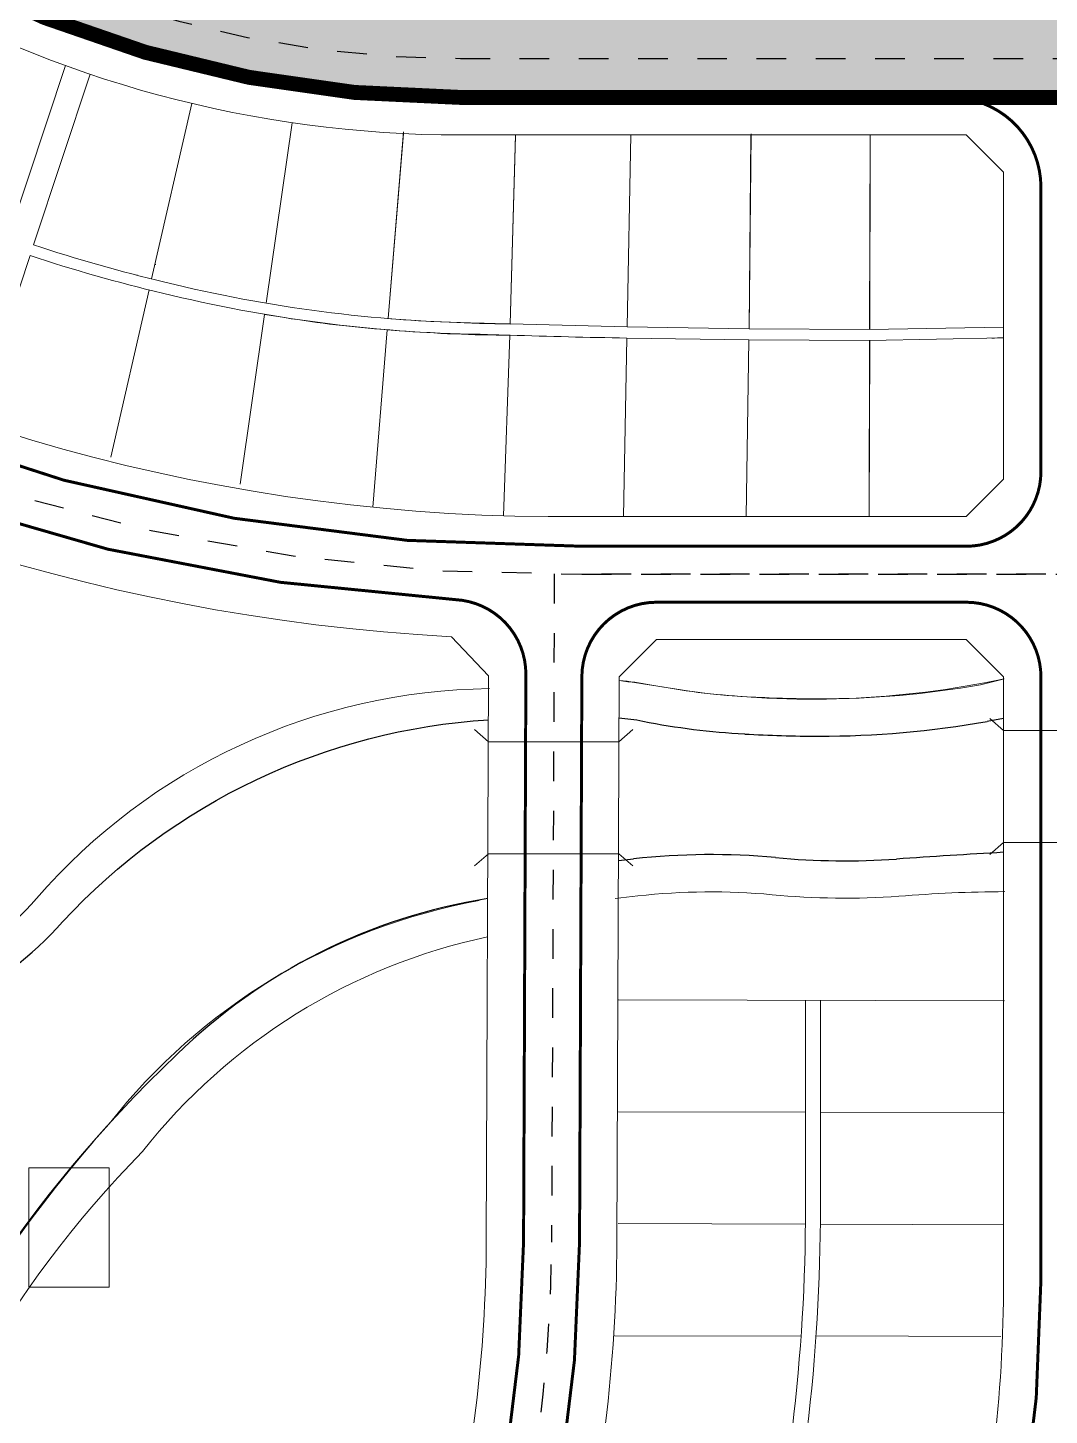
# Model space of a CAD drawing. Extents: x -2063571 to 559285, y 565862 to 1758715.
# Drawn here: x -2062797.09 to -2062793.641, y 566283.778 to 566288.464 of the extents above; entities that cross this region are included whole.
import ezdxf

# ---------------------------------------------------------------- set-up
doc = ezdxf.new("R2010")
doc.units = 0
doc.header["$MEASUREMENT"] = 0
for name, pattern in [('ACAD_ISO10W100', [18, 12, -3, 0, -3]), ('DASHDOT', [1, 0.5, -0.25, 0, -0.25]), ('HIDDEN', [0.375, 0.25, -0.125])]:
    doc.linetypes.add(name, pattern=pattern)
for name, color, linetype, lineweight in [('k-chu thich', 1, 'CONTINUOUS', 9), ('k-ctrinh', 7, 'CONTINUOUS', 15), ('k-viahe', 6, 'CONTINUOUS', 15), ('k-vienctrinh', 6, 'CONTINUOUS', 15), ('Q-DUONG', 22, 'CONTINUOUS', 0), ('Q-DUONGGT', 7, 'CONTINUOUS', 0), ('QHC_Đất đv ở', 30, 'CONTINUOUS', 0), ('Ranh gioi GD2', 7, 'CONTINUOUS', 15)]:
    doc.layers.add(name, color=color, linetype=linetype, lineweight=lineweight)
for name, color, linetype in [('k-timduong', 1, 'DASHDOT'), ('Q-TIM DUONG', 7, 'ACAD_ISO10W100'), ('TEXTHEADERTD', 4, 'CONTINUOUS')]:
    doc.layers.add(name, color=color, linetype=linetype)

# ---------------------------------------------------------------- blocks, each defined once
blk = doc.blocks.new('MB')
at = {"layer": 'k-ctrinh'}
h = blk.add_hatch(dxfattribs=at)
h.set_pattern_fill('ANGLE', color=256, style=0)
h.set_pattern_definition([(0, (-553863.7784, -1757083.959), (0, 6.985), [5.08, -1.905]), (90, (-553863.7784, -1757083.959), (-6.985, 4e-16), [5.08, -1.905])])
edge = h.paths.add_edge_path()
edge.add_line((1010.82, 1154.34), (1010.82, 1259.24))
edge.add_line((1010.82, 1259.24), (1041.92, 1257.54))
edge.add_line((1041.92, 1257.54), (1048.52, 1250.14))
edge.add_line((1048.52, 1250.14), (1050.22, 1281.44))
edge.add_line((1050.22, 1281.44), (1041.92, 1274.04))
edge.add_line((1041.92, 1274.04), (1018.22, 1275.34))
edge.add_line((1018.22, 1275.34), (1018.62, 1292.14))
edge.add_line((1018.62, 1292.14), (1020.02, 1303.24))
edge.add_line((1020.02, 1303.24), (993.52, 1304.74))
edge.add_line((993.52, 1304.74), (987.82, 1325.34))
edge.add_line((987.82, 1325.34), (986.22, 1335.34))
edge.add_line((986.22, 1335.34), (994.42, 1335.54))
edge.add_line((994.42, 1335.54), (1001.12, 1335.54))
edge.add_line((1001.12, 1335.54), (1005.72, 1335.34))
edge.add_line((1005.72, 1335.34), (1005.52, 1337.54))
edge.add_line((1005.52, 1337.54), (1006.42, 1355.74))
edge.add_line((1006.42, 1355.74), (1007.02, 1368.84))
edge.add_line((1007.02, 1368.84), (1027.42, 1365.94))
edge.add_line((1027.42, 1365.94), (1047.42, 1417.14))
edge.add_line((1047.42, 1417.14), (1042.02, 1420.74))
edge.add_line((1042.02, 1420.74), (1047.52, 1430.34))
edge.add_line((1047.52, 1430.34), (1039.22, 1434.84))
edge.add_line((1039.22, 1434.84), (1030.22, 1439.14))
edge.add_line((1030.22, 1439.14), (1011.32, 1447.94))
edge.add_line((1011.32, 1447.94), (998.62, 1453.84))
edge.add_line((998.62, 1453.84), (1020.42, 1501.24))
edge.add_line((1020.42, 1501.24), (1027.42, 1504.44))
edge.add_line((1027.42, 1504.44), (1002.62, 1511.34))
edge.add_line((1002.62, 1511.34), (1005.32, 1505.44))
edge.add_line((1005.32, 1505.44), (905.14, 1288.39))
edge.add_arc((897.88, 1291.73), 7.99, 260.9069, 335.3407, ccw=False)
edge.add_line((896.62, 1283.84), (741.92, 1308.94))
edge.add_line((741.92, 1308.94), (817.92, 1527.64))
edge.add_line((817.92, 1527.64), (801.42, 1532.34))
edge.add_line((801.42, 1532.34), (788.32, 1518.14))
edge.add_line((788.32, 1518.14), (765.82, 1495.84))
edge.add_line((765.82, 1495.84), (728.52, 1461.74))
edge.add_line((728.52, 1461.74), (686.82, 1426.04))
edge.add_line((686.82, 1426.04), (679.81, 1420.9))
edge.add_arc((685.24, 1412.47), 10.03, 40.9371, 122.7529, ccw=False)
edge.add_line((692.82, 1419.04), (701.32, 1409.14))
edge.add_line((701.32, 1409.14), (701.72, 1408.94))
edge.add_line((701.72, 1408.94), (702.02, 1408.74))
edge.add_line((702.02, 1408.74), (702.62, 1408.34))
edge.add_line((702.62, 1408.34), (703.32, 1408.04))
edge.add_line((703.32, 1408.04), (704.12, 1407.64))
edge.add_line((704.12, 1407.64), (704.62, 1407.54))
edge.add_line((704.62, 1407.54), (705.52, 1407.24))
edge.add_line((705.52, 1407.24), (714.12, 1404.04))
edge.add_line((714.12, 1404.04), (674.82, 1374.14))
edge.add_line((674.82, 1374.14), (621.92, 1365.44))
edge.add_line((621.92, 1365.44), (561.92, 1355.54))
edge.add_line((561.92, 1355.54), (543.42, 1352.44))
edge.add_line((543.42, 1352.44), (461.12, 1340.44))
edge.add_line((461.12, 1340.44), (412.92, 1311.84))
edge.add_line((412.92, 1311.84), (387.32, 1296.74))
edge.add_line((387.32, 1296.74), (364.72, 1283.34))
edge.add_line((364.72, 1283.34), (341.22, 1269.64))
edge.add_line((341.22, 1269.64), (323.92, 1299.64))
edge.add_line((323.92, 1299.64), (325.62, 1306.54))
edge.add_line((325.62, 1306.54), (295.62, 1288.74))
edge.add_line((295.62, 1288.74), (302.32, 1287.04))
edge.add_line((302.32, 1287.04), (320.52, 1255.64))
edge.add_line((320.52, 1255.64), (113.82, 1131.84))
edge.add_line((113.82, 1131.84), (97.22, 1160.54))
edge.add_line((97.22, 1160.54), (98.92, 1167.54))
edge.add_line((98.92, 1167.54), (76.32, 1153.54))
edge.add_line((76.32, 1153.54), (178.02, 978.34))
edge.add_line((178.02, 978.34), (183.12, 981.64))
edge.add_line((183.12, 981.64), (282.02, 811.34))
edge.add_line((282.02, 811.34), (297.95, 783.92))
edge.add_arc((427.88, 859.41), 150.27, 210.1575, 270.0166)
edge.add_line((427.92, 709.14), (429.22, 709.14))
edge.add_line((429.22, 709.14), (495.72, 709.14))
edge.add_line((495.72, 709.14), (687.62, 709.14))
edge.add_line((687.62, 709.14), (687.62, 725.64))
edge.add_line((687.62, 725.64), (695.62, 732.14))
edge.add_line((695.62, 732.14), (695.62, 918.14))
edge.add_line((695.62, 918.14), (688.62, 925.14))
edge.add_line((688.62, 925.14), (688.62, 953.14))
edge.add_line((688.62, 953.14), (695.62, 959.14))
edge.add_line((695.62, 959.14), (695.62, 1125.84))
edge.add_line((695.62, 1125.84), (695.52, 1127.24))
edge.add_line((695.52, 1127.24), (691.32, 1132.94))
edge.add_line((691.32, 1132.94), (687.72, 1133.94))
edge.add_line((687.72, 1133.94), (687.62, 1154.34))
edge.add_line((687.62, 1154.34), (691.32, 1155.24))
edge.add_line((691.32, 1155.24), (694.72, 1158.74))
edge.add_line((694.72, 1158.74), (695.62, 1161.34))
edge.add_line((695.62, 1161.34), (713.12, 1161.34))
edge.add_line((713.12, 1161.34), (720.12, 1154.34))
edge.add_line((720.12, 1154.34), (895.82, 1154.34))
edge.add_line((895.82, 1154.34), (903.82, 1161.34))
edge.add_line((903.82, 1161.34), (918.32, 1161.34))
edge.add_line((918.32, 1161.34), (918.32, 1160.34))
edge.add_line((918.32, 1160.34), (924.32, 1154.34))
edge.add_line((924.32, 1154.34), (958.32, 1154.34))
edge.add_line((958.32, 1154.34), (966.32, 1162.34))
edge.add_line((966.32, 1162.34), (981.82, 1162.34))
edge.add_line((981.82, 1162.34), (989.82, 1154.34))
edge.add_line((989.82, 1154.34), (1010.82, 1154.34))
at = {"layer": 'k-chu thich', "color": 8}
blk.add_lwpolyline([(370.04, 565.7), (380.8, 565.7), (380.8, 549.68), (370.04, 549.68)], close=True, dxfattribs=at)
at = {"layer": 'k-timduong', "color": 8, "linetype": 'DASHDOT', "ltscale": 6}
blk.add_line((444.16, 645.24), (513.11, 645.24), dxfattribs=at)
for points in [[(61.63, 1201.37), (302.49, 786.55, 0.267291), (427.88, 714.36), (1055.27, 714.36)], [(506.31, 645.24), (444.16, 645.24, -0.307526), (205, 803.33)], [(440.46, 645.3), (440.09, 555.73, -0.058402), (434.47, 509.51), (407.92, 399.82, 0.411505), (418.83, 381.75), (474.82, 367.64)]]:
    blk.add_lwpolyline(points, format="xyb", dxfattribs=at)
at = {"layer": 'k-viahe', "color": 8, "ltscale": 2}
for p, q in [((367.37, 690.5), (374.95, 713.42)), ((420.24, 704.3), (418.21, 679.5)), ((434.53, 678.78), (435.25, 704.11)), ((398.38, 657.3), (401.65, 680.07)), ((401.65, 680.07), (404.36, 679.63)), ((418.08, 678), (416.13, 654.22)), ((416.13, 654.22), (418.08, 678)), ((418.08, 678), (419.67, 677.88)), ((434.52, 677.27), (433.67, 653.08)), ((449.08, 588.21), (500.77, 588.07)), ((449, 558.21), (474.11, 558.14)), ((476.11, 558.14), (500.69, 558.07))]:
    blk.add_line(p, q, dxfattribs=at)
at = {"layer": 'k-viahe', "color": 8}
for p, q in [((370.68, 689.37), (378.25, 712.26)), ((391.91, 708.34), (386.51, 684.81)), ((405.33, 705.75), (401.86, 681.55)), ((420.26, 704.54), (418.21, 679.5)), ((435.25, 704), (434.53, 678.78)), ((450.72, 704.11), (450.21, 678.4)), ((466.82, 704.25), (466.55, 678.15)), ((482.7, 678.06), (482.8, 704.11)), ((482.8, 704.11), (482.73, 678.06)), ((362.83, 665.63), (370.21, 687.95)), ((386.17, 683.35), (381.02, 660.93)), ((401.65, 680.07), (398.38, 657.3)), ((418.08, 678), (416.13, 654.22)), ((434.49, 677.27), (433.67, 653.08)), ((500.6, 678.37), (482.7, 678.06)), ((500.66, 676.94), (482.7, 676.56)), ((482.73, 676.56), (482.66, 652.99)), ((482.7, 676.56), (482.66, 652.99)), ((482.66, 652.99), (482.7, 676.56)), ((482.7, 676.56), (482.66, 652.99))]:
    blk.add_line(p, q, dxfattribs=at)
at = {"layer": 'k-viahe', "color": 8, "ltscale": 2}
for points in [[(177.04, 735.33, -0.194279), (266.16, 668.66, -0.001556), (289.56, 628.54, 0.087959), (312.33, 599.38, 0.435168), (371.07, 601.78, -0.214452), (431.77, 629.91, -0.20389)], [(449.17, 630.98, -0.012855), (458.31, 629.6, 0.085861), (500.74, 631.23)], [(500.62, 631.2), (497.56, 630.44, -0.044353), (475.86, 628.54, -0.013801), (466.25, 628.82, -0.03373), (453.28, 630.43, 0.030007), (449.17, 630.98, 0.030007)], [(448.62, 601.78), (451.65, 602.12, -0.051359), (469.65, 602.29, 0.040412), (486.64, 602.08, -0.020117), (500.81, 602.7)], [(430.4, 601.5, 0.18319), (380.83, 571.6, 0.122701), (343.28, 502.79, 0.133494)], [(431.51, 596.64, 0.175436), (385.3, 567.89, 0.133659), (348.13, 501.58)]]:
    blk.add_lwpolyline(points, format="xyb", dxfattribs=at)
at = {"layer": 'k-viahe', "color": 8}
blk.add_lwpolyline([(500.66, 676.94, -0.001123), (499.06, 676.87, -0.001123)], format="xyb", dxfattribs=at)
at = {"layer": 'k-viahe', "color": 8, "ltscale": 2}
for points in [[(473.52, 543.14), (448.54, 543.18)], [(500.27, 543.07), (475.53, 543.18)]]:
    blk.add_lwpolyline(points, dxfattribs=at)
at = {"layer": 'k-viahe', "color": 8}
for centre, radius, start, end in [((437.32, 890.86), 212.22, 251.7002, 256.6437), ((437.32, 890.86), 213.72, 251.7002, 256.642), ((433.68, 868.53), 189.66, 256.1553, 269.0599), ((433.68, 868.53), 191.16, 256.1572, 269.0566), ((465.21, 1796.09), 1117.74, 268.22365, 268.42679), ((552.46, 4634.34), 3958.83, 268.23505, 268.29288)]:
    blk.add_arc(centre, radius, start, end, dxfattribs=at)
at = {"layer": 'k-viahe', "color": 8, "ltscale": 2}
for centre, radius, start, end in [((429.95, 837.04), 159.48, 260.7667, 265.7333), ((437.7, 935.35), 256.59, 265.6433, 269.2901), ((435.43, 880.86), 203.59, 265.5596, 269.7445), ((467.83, 1737.48), 1060.73, 268.1987, 269.04722)]:
    blk.add_arc(centre, radius, start, end, dxfattribs=at)
at = {"layer": 'k-vienctrinh', "color": 8}
for p, q in [((435.25, 704.11), (434.53, 678.78)), ((450.21, 678.4), (450.72, 704.11)), ((450.72, 704.11), (450.21, 678.4)), ((466.55, 678.15), (466.81, 704.11)), ((466.8, 704.11), (466.55, 678.15)), ((482.7, 678.06), (482.8, 704.11)), ((434.53, 678.78), (450.21, 678.4)), ((449.72, 652.99), (450.19, 676.9)), ((450.19, 676.9), (466.54, 676.64)), ((450.21, 678.4), (466.55, 678.15)), ((466.55, 678.15), (482.7, 678.06)), ((466.17, 652.99), (466.54, 676.65)), ((466.54, 676.64), (466.17, 652.99)), ((466.54, 676.65), (482.7, 676.56)), ((482.7, 676.56), (482.66, 652.99)), ((449.04, 573.21), (474.12, 573.14)), ((476.12, 573.14), (500.73, 573.07))]:
    blk.add_line(p, q, dxfattribs=at)
for points in [[(474.12, 588.15), (474.12, 560.41, -0.059382), (467.11, 501.66), (458.81, 467.34)], [(476.12, 588.15), (476.12, 560.41, -0.059382), (469.06, 501.19), (460.75, 466.87)]]:
    blk.add_lwpolyline(points, format="xyb", dxfattribs=at)
at = {"layer": 'Q-DUONGGT', "color": 8, "ltscale": 0.5, "const_width": 0.4}
for points in [[(205.19, 793.45, 0.280004), (427.19, 641.84, -0.399943), (436.65, 631.81), (436.34, 555.75, -0.058402), (430.83, 510.39), (399.9, 382.65), (457.1, 368.24, -0.411438), (464.38, 356.19), (447.63, 286.93)], [(216.47, 787.24, -0.507434), (223.81, 801.61, 0.067667), (269.13, 815.35, -0.389347), (282.04, 811.32), (297.95, 783.92, 0.267291), (427.88, 709.11), (493.66, 709.11, -0.414214), (505.66, 697.11), (505.66, 658.99, -0.414214), (495.66, 648.99), (444.13, 648.99, -0.286705), (216.47, 787.24)], [(470.84, 382.92), (500.06, 503.75, 0.059395), (505.66, 550.64), (505.66, 631.49, 0.414214), (495.66, 641.49), (454.15, 641.49, 0.412987), (444.15, 631.53), (443.84, 555.72, -0.058402), (438.12, 508.63), (411.56, 398.94, 0.411505), (419.75, 385.38), (458.68, 375.57, 0.416995), (470.84, 382.92), (470.84, 382.92)]]:
    blk.add_lwpolyline(points, format="xyb", dxfattribs=at)
at = {"layer": 'Q-DUONGGT', "color": 8, "ltscale": 0.5}
for points in [[(201.36, 789.8, 0.277981), (426.68, 636.86), (431.65, 631.64), (431.34, 555.77, -0.058402), (425.97, 511.57), (393.87, 379.01), (455.83, 363.4), (459.51, 357.32), (443.49, 291.11), (435.02, 285.86)], [(449.15, 631.49), (448.84, 555.7, -0.058402), (442.98, 507.45), (416.14, 396.6), (419.81, 390.52), (459.95, 380.41), (465.97, 384.05), (495.2, 504.92, 0.059395), (500.66, 550.64), (500.66, 631.49), (495.66, 636.49), (454.17, 636.49), (449.15, 631.49), (449.15, 631.49)]]:
    blk.add_lwpolyline(points, format="xyb", dxfattribs=at)
blk.add_lwpolyline([(219.02, 791.08), (221.82, 796.25, 0.070132), (270.88, 810.65), (277.89, 808.51), (293.62, 781.41, 0.267291), (427.88, 704.11), (495.66, 704.11), (500.66, 699.11), (500.66, 657.99), (495.66, 652.99), (444.11, 652.99, -0.289229)], format="xyb", close=True, dxfattribs=at)
for points in [[(498.8, 625.92), (500.66, 624.3), (525.66, 624.3), (527.51, 625.92)], [(429.77, 624.42), (431.62, 622.79), (449.12, 622.79), (450.97, 624.42)], [(498.8, 607.67), (500.66, 609.3), (525.66, 609.3), (527.51, 607.67)], [(429.77, 606.17), (431.62, 607.79), (449.12, 607.79), (450.97, 606.17)]]:
    blk.add_lwpolyline(points, dxfattribs=at)
at = {"layer": 'Q-TIM DUONG', "color": 8, "linetype": 'Continuous', "flags": 128}
for points in [[(175.76, 730.49, -0.194218), (261.86, 666.1, -0.001552), (285.19, 626.11, 0.087598), (308.94, 595.7, 0.424136), (374.58, 598.67, -0.192195), (431.63, 625.74, -0.192195)], [(431.53, 601.78, 0.155416), (389.9, 580.88, 0.127945), (344.94, 508.88, -0.108298), (317.21, 447.61, -0.128587), (271.68, 418.1, 0.109896), (232.11, 390.06, 0.096379), (217.74, 364.62, 0.096003), (213.86, 332.26)]]:
    blk.add_lwpolyline(points, format="xyb", dxfattribs=at)
at = {"layer": 'QHC_Đất đv ở', "color": 8, "ltscale": 2}
for p, q in [((386.95, 686.76), (387.05, 686.74)), ((384.58, 685.35), (384.56, 685.26))]:
    blk.add_line(p, q, dxfattribs=at)
at = {"layer": 'Ranh gioi GD2', "color": 8, "linetype": 'HIDDEN', "ltscale": 13, "const_width": 2}
blk.add_lwpolyline([(297.95, 783.92, 0.267291), (427.92, 709.14), (429.22, 709.14), (495.72, 709.14), (687.62, 709.14), (687.62, 725.64)], format="xyb", dxfattribs=at)
at = {"layer": 'TEXTHEADERTD', "color": 8, "ltscale": 2}
for p, q in [((500.66, 625.91), (498.44, 625.52)), ((449.06, 606.87), (451.09, 607.09))]:
    blk.add_line(p, q, dxfattribs=at)
for centre, radius, start, end in [((446.71, 596.55), 29.51, 79.0348, 85.3216), ((471.73, 725.7), 102.03, 259.0348, 266.7623), ((476.03, 751.55), 128.01, 269.925, 280.0833), ((476.09, 802.77), 179.23, 266.7623, 269.925), ((461.46, 514.81), 92.86, 84.6525, 96.4128), ((479.46, 707.16), 100.33, 264.6525, 273.9092), ((584.57, -830.96), 1441.38, 93.33754, 93.90924)]:
    blk.add_arc(centre, radius, start, end, dxfattribs=at)

msp = doc.modelspace()

# ---------------------------------------------------------------- block references
at = {"layer": 'Q-DUONG', "xscale": 0.02520000000004075, "yscale": 0.02520000000004075, "zscale": 0.02520000000004075}
msp.add_blockref('MB', (-2062806.4117, 566270.358), dxfattribs=at)

doc.saveas('drawing.dxf')
